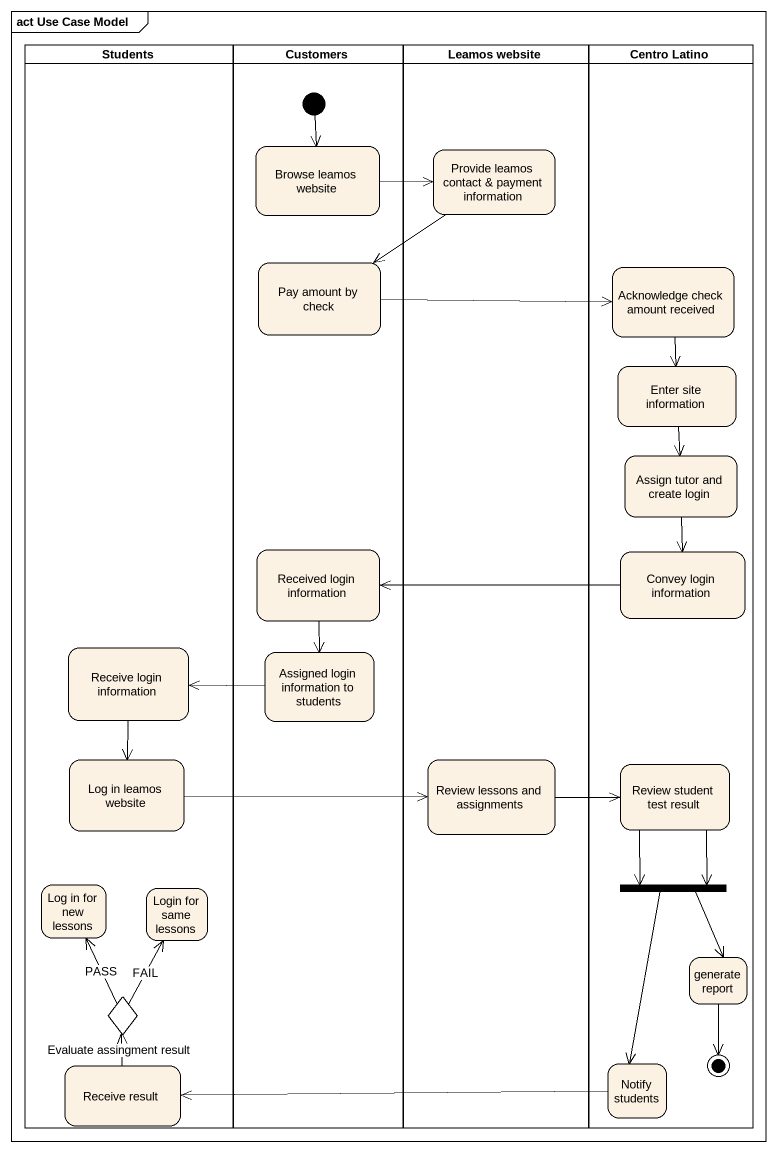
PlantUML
@startuml
mainframe act Use Case Model
hide empty description
state Students <<partition>> {
  state "Receive login information" as Receive_login_information
  state "Log in leamos website" as Log_in_leamos_website
  state "Log in for new lessons" as Log_in_for_new_lessons
  state "Login for same lessons" as Login_for_same_lessons
  state choice1 <<choice>>
  state "Receive result" as Receive_result
}
state Customers <<partition>> {
  state "Browse leamos website" as Browse_leamos_website
  state "Pay amount by check" as Pay_amount_by_check
  state "Received login information" as Received_login_information
  state "Assigned login information to students" as Assigned_login_information
  [*] --> Browse_leamos_website
}
state "Leamos website" as Leamos_website <<partition>> {
  state "Provide leamos contact & payment information" as Provide_leamos_contact
  state "Review lessons and assignments" as Review_lessons_and
}
state "Centro Latino" as Centro_Latino <<partition>> {
  state "Acknowledge check amount received" as Acknowledge_check_amount
  state "Enter site information" as Enter_site_information
  state "Assign tutor and create login" as Assign_tutor_and_create
  state "Convey login information" as Convey_login_information
  state "Review student test result" as Review_student_test_result
  state fork1 <<fork>>
  state "generate report" as generate_report
  state "Notify students" as Notify_students
  generate_report --> [*]
}
Browse_leamos_website -right-> Provide_leamos_contact
Provide_leamos_contact --> Pay_amount_by_check
Pay_amount_by_check -right-> Acknowledge_check_amount
Acknowledge_check_amount --> Enter_site_information
Enter_site_information --> Assign_tutor_and_create
Assign_tutor_and_create --> Convey_login_information
Received_login_information --> Assigned_login_information
Convey_login_information -left-> Received_login_information
Receive_login_information --> Log_in_leamos_website
Assigned_login_information -left-> Receive_login_information
Log_in_leamos_website -right-> Review_lessons_and
Review_lessons_and -right-> Review_student_test_result
Review_student_test_result --> fork1
Review_student_test_result --> fork1
fork1 --> generate_report
fork1 --> Notify_students
choice1 -up-> Log_in_for_new_lessons : PASS
choice1 -up-> Login_for_same_lessons : FAIL
Receive_result -up-> choice1 : Evaluate assingment result
Notify_students -left-> Receive_result
@enduml
